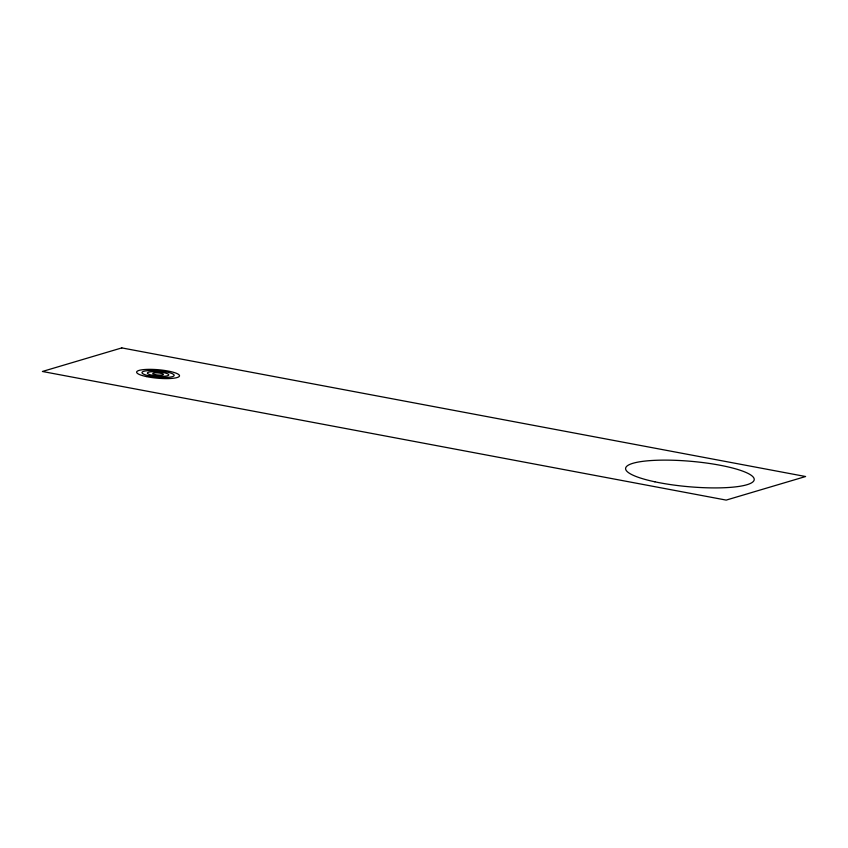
<?xml version="1.0" encoding="UTF-8"?>
<svg xmlns="http://www.w3.org/2000/svg" width="848" height="848" viewBox="0 0 848 848"><rect width="100%" height="100%" fill="white"/><g stroke="black" fill="none" stroke-linecap="round" stroke-linejoin="round"><path stroke-width="1.27" d="M121.805 347.903L42.4 371.477L726.195 500.097L805.6 476.523L121.805 347.903M146.397 376.576A21.507 4.251 5 0 0 179.479 376.003A21.507 4.251 5 0 0 148.368 369.357A21.507 4.251 5 0 0 146.397 376.576M149.312 375.929A16.133 3.191 5 0 0 174.137 375.505A16.133 3.191 5 0 0 150.796 370.512A16.133 3.191 5 0 0 149.312 375.929M152.237 375.282A10.759 2.131 5 0 0 168.784 374.996A10.759 2.131 5 0 0 153.223 371.668A10.759 2.131 5 0 0 152.237 375.282M155.163 374.625A5.374 1.06 5 0 0 163.431 374.487A5.374 1.06 5 0 0 155.65 372.823A5.374 1.06 5 0 0 155.163 374.625M654.857 481.802A64.533 12.752 5 0 0 754.126 480.095A64.533 12.752 5 0 0 660.772 460.157A64.533 12.752 5 0 0 654.857 481.802"/></g></svg>
